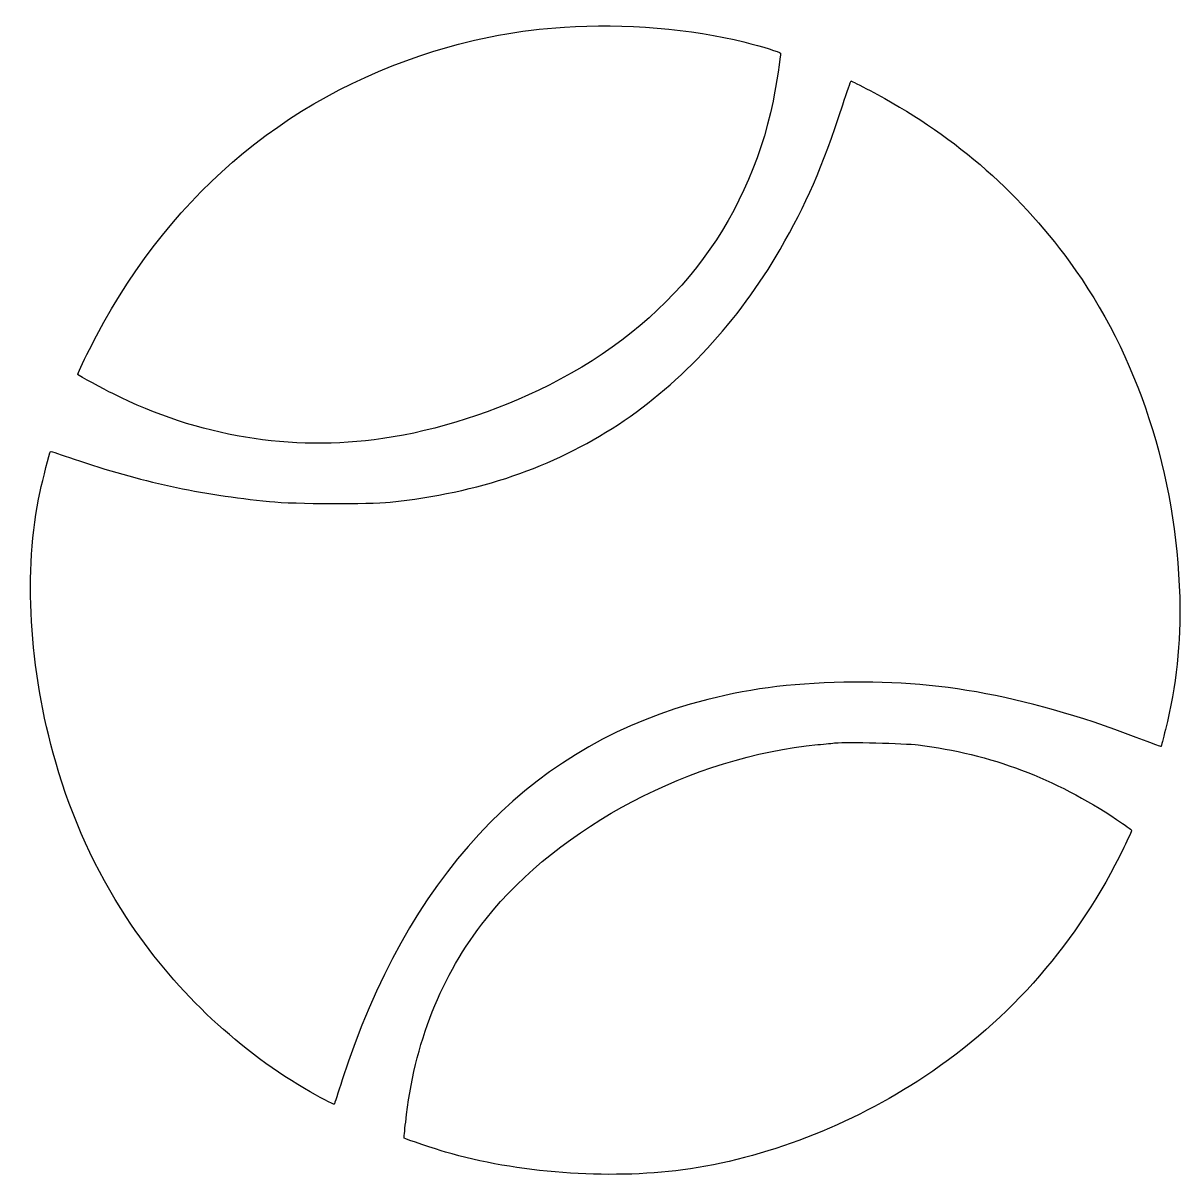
# Model space of a CAD drawing. Header units: centimetres. Extents: x -17.9 to 17.7, y -17.8 to 17.7.
import ezdxf

# ---------------------------------------------------------------- set-up
doc = ezdxf.new("R2010")
doc.units = ezdxf.units.CM
doc.header["$MEASUREMENT"] = 0
doc.layers.add('Layer 1', color=7, linetype='Continuous')

msp = doc.modelspace()

# ---------------------------------------------------------------- linework, layer by layer
at = {"layer": 'Layer 1'}
for points, knots in [([(-1.25236, 17.58244), (-2.63525, 17.49072), (-3.90878, 17.25436), (-5.25639, 16.83808), (-5.25639, 16.83808), (-9.91658, 15.39875), (-13.53961, 12.26255), (-15.82561, 7.68702), (-15.82561, 7.68702), (-16.03375, 7.27074), (-16.19603, 6.92502), (-16.18897, 6.92149), (-16.18897, 6.92149), (-16.14664, 6.88621), (-15.35994, 6.46288), (-15.10594, 6.33588), (-15.10594, 6.33588), (-12.46716, 5.01649), (-9.64847, 4.5473), (-6.82272, 4.95652), (-6.82272, 4.95652), (-5.13644, 5.20346), (-3.38666, 5.76791), (-1.72155, 6.60046), (-1.72155, 6.60046), (1.97203, 8.44902), (4.34976, 11.46174), (5.15056, 15.31054), (5.15056, 15.31054), (5.24581, 15.75857), (5.39398, 16.74987), (5.37634, 16.78162), (5.37634, 16.78162), (5.35165, 16.82043), (4.8507, 16.97565), (4.25098, 17.12734), (4.25098, 17.12734), (2.70229, 17.52245), (0.54681, 17.70237), (-1.25235, 17.58242), (-1.25235, 17.58242), (-1.25235, 17.58242), (-1.25236, 17.58244), (-1.25236, 17.58244)], [0, 0, 0, 0, 0.08333333, 0.08333333, 0.08333333, 0.08333333, 0.16666667, 0.16666667, 0.16666667, 0.16666667, 0.25, 0.25, 0.25, 0.25, 0.33333333, 0.33333333, 0.33333333, 0.33333333, 0.41666667, 0.41666667, 0.41666667, 0.41666667, 0.5, 0.5, 0.5, 0.5, 0.58333333, 0.58333333, 0.58333333, 0.58333333, 0.66666667, 0.66666667, 0.66666667, 0.66666667, 0.75, 0.75, 0.75, 0.75, 0.83333333, 0.83333333, 0.83333333, 0.83333333, 1, 1, 1, 1]), ([(7.28839, 15.19767), (6.63928, 13.22564), (6.18067, 12.16731), (5.36928, 10.75973), (5.36928, 10.75973), (4.09928, 8.56192), (2.34597, 6.66751), (0.4057, 5.39398), (0.4057, 5.39398), (-1.64041, 4.05695), (-3.85233, 3.30201), (-6.59694, 3.0092), (-6.59694, 3.0092), (-7.26016, 2.93864), (-9.51088, 2.94923), (-10.30111, 3.02684), (-10.30111, 3.02684), (-12.42836, 3.23851), (-14.27339, 3.63715), (-16.28775, 4.32506), (-16.28775, 4.32506), (-16.68286, 4.46264), (-17.01447, 4.56848), (-17.018, 4.56142), (-17.018, 4.56142), (-17.04269, 4.5332), (-17.25789, 3.69711), (-17.3355, 3.33023), (-17.3355, 3.33023), (-17.85761, 0.89959), (-17.68475, -2.09902), (-16.85925, -4.9671), (-16.85925, -4.9671), (-16.35478, -6.71335), (-15.65275, -8.25499), (-14.68614, -9.73666), (-14.68614, -9.73666), (-13.28561, -11.88155), (-11.38061, -13.70894), (-9.22514, -14.98247), (-9.22514, -14.98247), (-8.76653, -15.25058), (-8.32908, -15.48341), (-8.31497, -15.46578), (-8.31497, -15.46578), (-8.30791, -15.45872), (-8.19503, -15.12006), (-8.0645, -14.71084), (-8.0645, -14.71084), (-6.07131, -8.55487), (-2.44828, -4.64609), (2.61056, -3.19265), (2.61056, -3.19265), (4.06048, -2.77637), (5.34106, -2.58234), (7.03087, -2.5259), (7.03087, -2.5259), (10.21293, -2.41301), (13.04926, -2.94923), (16.62995, -4.33565), (16.62995, -4.33565), (16.85926, -4.42737), (17.05328, -4.4944), (17.05681, -4.49087), (17.05681, -4.49087), (17.06034, -4.48381), (17.12031, -4.25098), (17.19087, -3.96876), (17.19087, -3.96876), (17.52248, -2.6282), (17.66359, -1.30882), (17.62831, 0.08818), (17.62831, 0.08818), (17.57539, 1.99318), (17.26848, 3.76765), (16.68639, 5.57387), (16.68639, 5.57387), (16.129, 7.29895), (15.28233, 8.97112), (14.25575, 10.37165), (14.25575, 10.37165), (12.62239, 12.61179), (10.59039, 14.35098), (8.128, 15.63157), (8.128, 15.63157), (7.81756, 15.79385), (7.55297, 15.9279), (7.54592, 15.9279), (7.54592, 15.9279), (7.53886, 15.9279), (7.42245, 15.59982), (7.28839, 15.19765), (7.28839, 15.19765), (7.28839, 15.19765), (7.28839, 15.19767), (7.28839, 15.19767)], [0, 0, 0, 0, 0.04, 0.04, 0.04, 0.04, 0.08, 0.08, 0.08, 0.08, 0.12, 0.12, 0.12, 0.12, 0.16, 0.16, 0.16, 0.16, 0.2, 0.2, 0.2, 0.2, 0.24, 0.24, 0.24, 0.24, 0.28, 0.28, 0.28, 0.28, 0.32, 0.32, 0.32, 0.32, 0.36, 0.36, 0.36, 0.36, 0.4, 0.4, 0.4, 0.4, 0.44, 0.44, 0.44, 0.44, 0.48, 0.48, 0.48, 0.48, 0.52, 0.52, 0.52, 0.52, 0.56, 0.56, 0.56, 0.56, 0.6, 0.6, 0.6, 0.6, 0.64, 0.64, 0.64, 0.64, 0.68, 0.68, 0.68, 0.68, 0.72, 0.72, 0.72, 0.72, 0.76, 0.76, 0.76, 0.76, 0.8, 0.8, 0.8, 0.8, 0.84, 0.84, 0.84, 0.84, 0.88, 0.88, 0.88, 0.88, 0.92, 0.92, 0.92, 0.92, 1, 1, 1, 1]), ([(7.07319, -4.37797), (6.99558, -4.38503), (6.74863, -4.40972), (6.52638, -4.43089), (6.52638, -4.43089), (2.6811, -4.79778), (-1.38995, -6.93208), (-3.65126, -9.77195), (-3.65126, -9.77195), (-5.04473, -11.52526), (-5.85259, -13.56078), (-6.1207, -16.01259), (-6.1207, -16.01259), (-6.15245, -16.2807), (-6.17009, -16.50648), (-6.16656, -16.51001), (-6.16656, -16.51001), (-6.13834, -16.52765), (-5.1682, -16.8522), (-4.90362, -16.92982), (-4.90362, -16.92982), (-2.72698, -17.57188), (0.09524, -17.78354), (2.38124, -17.47663), (2.38124, -17.47663), (4.88596, -17.14502), (7.5318, -16.12196), (9.80721, -14.61207), (9.80721, -14.61207), (12.43893, -12.86582), (14.52032, -10.47046), (15.91027, -7.59179), (15.91027, -7.59179), (16.04785, -7.3131), (16.15721, -7.07321), (16.15721, -7.06262), (16.15721, -7.06262), (16.15721, -7.05204), (15.94554, -6.90034), (15.69154, -6.72748), (15.69154, -6.72748), (13.80418, -5.46101), (11.83568, -4.72017), (9.6026, -4.44148), (9.6026, -4.44148), (9.17927, -4.38856), (7.41185, -4.34623), (7.07318, -4.37798), (7.07318, -4.37798), (7.07318, -4.37798), (7.07319, -4.37797), (7.07319, -4.37797)], [0, 0, 0, 0, 0.07142857, 0.07142857, 0.07142857, 0.07142857, 0.14285714, 0.14285714, 0.14285714, 0.14285714, 0.21428571, 0.21428571, 0.21428571, 0.21428571, 0.28571429, 0.28571429, 0.28571429, 0.28571429, 0.35714286, 0.35714286, 0.35714286, 0.35714286, 0.42857143, 0.42857143, 0.42857143, 0.42857143, 0.5, 0.5, 0.5, 0.5, 0.57142857, 0.57142857, 0.57142857, 0.57142857, 0.64285714, 0.64285714, 0.64285714, 0.64285714, 0.71428571, 0.71428571, 0.71428571, 0.71428571, 0.78571429, 0.78571429, 0.78571429, 0.78571429, 0.85714286, 0.85714286, 0.85714286, 0.85714286, 1, 1, 1, 1])]:
    msp.add_open_spline(points, degree=3, knots=knots, dxfattribs=at)

doc.saveas('drawing.dxf')
